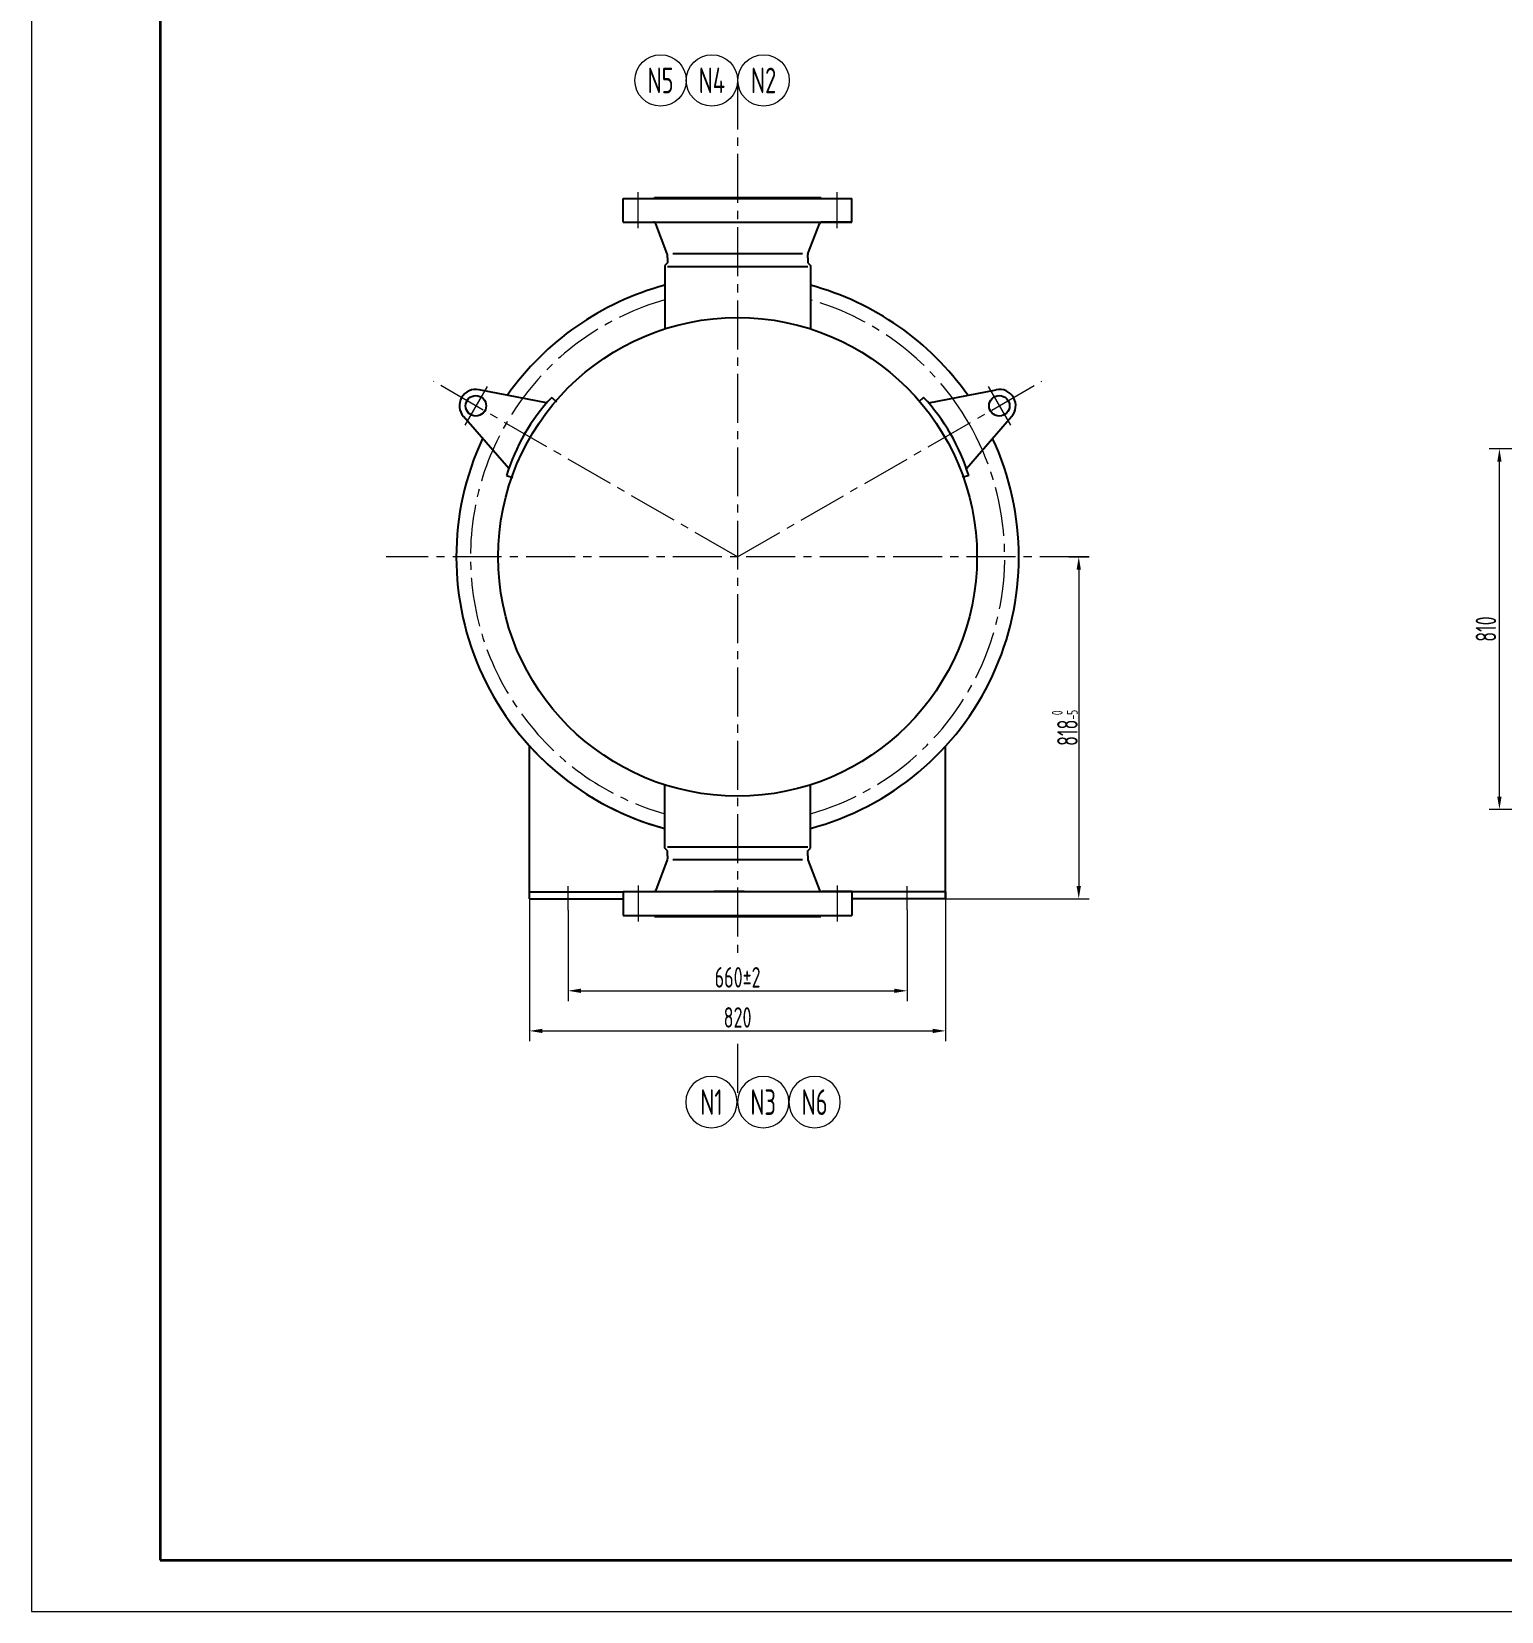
# Model space of a CAD drawing. Header units: millimetres. Extents: x 5765 to 6606, y -201 to 393.
# Drawn here: x 5765 to 6051.1, y -200.6 to 107 of the extents above; entities that cross this region are included whole.
import ezdxf
from ezdxf.enums import TextEntityAlignment as Align

# ---------------------------------------------------------------- set-up
doc = ezdxf.new("R2010")
doc.units = ezdxf.units.MM
doc.linetypes.add('CENTER2', pattern=[28.575, 19.05, -3.175, 3.175, -3.175])
for name, color, linetype, lineweight in [('1粗实线', 7, 'Continuous', 35), ('2细实线', 3, 'Continuous', 13), ('3中心线', 1, 'CENTER2', 13), ('7文本', 2, 'Continuous', 13), ('8标注', 3, 'Continuous', 13), ('9图表', 4, 'Continuous', 13)]:
    doc.layers.add(name, color=color, linetype=linetype, lineweight=lineweight)
doc.styles.add('lanpec', font='bpec_e.shx', dxfattribs={"width": 0.75, "bigfont": 'hztxt.shx'})
doc.styles.add('lanpec-dim', font='bpec_e.shx', dxfattribs={"width": 0.75})
doc.dimstyles.new('lanpec', dxfattribs={"dimtxt": 4, "dimasz": 2.5, "dimexe": 2, "dimexo": 0, "dimtad": 1, "dimdsep": 46, "dimtxsty": 'lanpec-dim', "dimcen": 2.5, "dimclrd": 256, "dimclre": 256, "dimclrt": 256, "dimazin": 0, "dimtfac": 1, "dimtmove": 0, "dimatfit": 3, "dimfxl": 1, "dimlwd": -1, "dimlwe": -1, "dimarcsym": 0})

# ---------------------------------------------------------------- blocks, each defined once
blk = doc.blocks.new('A1')
at = {"layer": '1粗实线'}
blk.add_lwpolyline([(-816, 10), (-10, 10), (-10, 584), (-816, 584)], close=True, dxfattribs=at)
at = {"layer": '9图表'}
blk.add_lwpolyline([(-841, 0), (0, 0), (0, 594), (-841, 594)], close=True, dxfattribs=at)
blk = doc.blocks.new('*D30')
at = {"layer": '8标注', "transparency": 16777216}
for p, q in [((6066.01, 25.82), (6048.75, 25.82)), ((6050.75, -41.91), (6050.75, 23.32)), ((6066.01, -44.41), (6048.75, -44.41))]:
    blk.add_line(p, q, dxfattribs=at)
for points in [[(6050.33, 23.32), (6051.16, 23.32), (6050.75, 25.82)], [(6050.33, -41.91), (6051.16, -41.91), (6050.75, -44.41)]]:
    blk.add_solid(points, dxfattribs=at)
at = {"layer": 'Defpoints', "color": 0, "transparency": 16777216}
for p in [(6050.75, 25.82), (6066.01, 25.82), (6066.01, -44.41)]:
    blk.add_point(p, dxfattribs=at)
at = {"layer": '8标注', "transparency": 16777216, "insert": (6048.12, -9.29), "char_height": 4, "attachment_point": 5, "rotation": 90, "style": 'lanpec-dim'}
blk.add_mtext('810', dxfattribs=at)
blk = doc.blocks.new('*D42')
at = {"layer": '8标注', "transparency": 16777216}
for p, q in [((5869.45, -64.04), (5869.45, -81.72)), ((5935.45, -63.97), (5935.45, -81.72)), ((5871.95, -79.72), (5932.95, -79.72))]:
    blk.add_line(p, q, dxfattribs=at)
for points in [[(5871.95, -79.3), (5871.95, -80.14), (5869.45, -79.72)], [(5932.95, -79.3), (5932.95, -80.14), (5935.45, -79.72)]]:
    blk.add_solid(points, dxfattribs=at)
at = {"layer": 'Defpoints', "color": 0, "transparency": 16777216}
for p in [(5869.45, -64.04), (5935.45, -63.97), (5935.45, -79.72)]:
    blk.add_point(p, dxfattribs=at)
at = {"layer": '8标注', "transparency": 16777216, "insert": (5902.45, -77.1), "char_height": 4, "attachment_point": 5, "style": 'lanpec-dim'}
blk.add_mtext('660%%P2', dxfattribs=at)
blk = doc.blocks.new('*D43')
at = {"layer": '8标注', "transparency": 16777216}
for p, q in [((5861.95, -61.83), (5861.95, -89.53)), ((5942.95, -61.83), (5942.95, -89.53)), ((5864.45, -87.53), (5940.45, -87.53))]:
    blk.add_line(p, q, dxfattribs=at)
for points in [[(5864.45, -87.11), (5864.45, -87.95), (5861.95, -87.53)], [(5940.45, -87.11), (5940.45, -87.95), (5942.95, -87.53)]]:
    blk.add_solid(points, dxfattribs=at)
at = {"layer": 'Defpoints', "color": 0, "transparency": 16777216}
for p in [(5861.95, -61.83), (5942.95, -61.83), (5942.95, -87.53)]:
    blk.add_point(p, dxfattribs=at)
at = {"layer": '8标注', "transparency": 16777216, "insert": (5902.45, -84.91), "char_height": 4, "attachment_point": 5, "style": 'lanpec-dim'}
blk.add_mtext('820', dxfattribs=at)
blk = doc.blocks.new('*D44')
at = {"layer": '8标注', "transparency": 16777216}
for p, q in [((5966.96, 4.77), (5970.86, 4.77)), ((5968.86, 2.27), (5968.86, -59.33)), ((5942.95, -61.83), (5970.86, -61.83))]:
    blk.add_line(p, q, dxfattribs=at)
for points in [[(5968.44, 2.27), (5969.28, 2.27), (5968.86, 4.77)], [(5968.44, -59.33), (5969.28, -59.33), (5968.86, -61.83)]]:
    blk.add_solid(points, dxfattribs=at)
at = {"layer": 'Defpoints', "color": 0, "transparency": 16777216}
for p in [(5966.96, 4.77), (5942.95, -61.83), (5968.86, -61.83)]:
    blk.add_point(p, dxfattribs=at)
at = {"layer": '8标注', "transparency": 16777216, "insert": (5966.14, -28.53), "char_height": 4, "attachment_point": 5, "rotation": 90, "style": 'lanpec-dim'}
blk.add_mtext('818{\\H0.525x;\\S 0^ -5;}', dxfattribs=at)
blk = doc.blocks.new('管口号')
at = {"layer": '2细实线'}
blk.add_circle((0, 5), 5, dxfattribs=at)
at = {"layer": '7文本', "style": 'lanpec', "width": 0.75}
blk.add_attdef('N', text='', height=5, dxfattribs=at).set_placement((0, 5), align=Align.MIDDLE_CENTER)

msp = doc.modelspace()

# ---------------------------------------------------------------- linework, layer by layer
for p, q in [((5880.2, 74.571), (5924.7, 74.571)), ((5880.2, 69.961), (5880.2, 74.571)), ((5886.26, 74.771), (5918.64, 74.771)), ((5886.26, 74.571), (5886.26, 74.771)), ((5918.64, 74.571), (5918.64, 74.771)), ((5924.7, 69.961), (5924.7, 74.571)), ((5880.2, 69.961), (5924.7, 69.961)), ((5880.2, 69.961), (5886.056, 69.961)), ((5888.767, 63.757), (5886.523, 69.639)), ((5916.133, 63.757), (5918.377, 69.639)), ((5924.7, 69.961), (5918.844, 69.961)), ((5888.8, 62.01), (5888.266, 61.475)), ((5888.8, 62.971), (5888.8, 63.579)), ((5888.8, 62.971), (5888.8, 62.01)), ((5902.45, 63.771), (5889.821, 63.771)), ((5915.079, 63.771), (5902.45, 63.771)), ((5916.1, 62.971), (5916.1, 63.579)), ((5916.1, 62.971), (5916.1, 62.01)), ((5916.1, 62.01), (5916.634, 61.475)), ((5888.266, 61.475), (5888.266, 49.16)), ((5902.45, 61.274), (5888.8, 61.274)), ((5916.1, 61.274), (5902.45, 61.274)), ((5916.634, 61.475), (5916.634, 49.16)), ((5865.253, 34.729), (5852.128, 37.321)), ((5939.647, 34.729), (5952.772, 37.321)), ((5866.262, 35.819), (5867.195, 34.943)), ((5938.638, 35.819), (5937.705, 34.943)), ((5857.906, 22.005), (5849.099, 32.075)), ((5946.994, 22.005), (5955.801, 32.075)), ((5857.468, 20.586), (5858.693, 20.216)), ((5947.432, 20.586), (5946.207, 20.216)), ((5861.95, -61.829), (5861.95, -32.071)), ((5942.95, -61.829), (5942.95, -32.071)), ((5888.266, -51.934), (5888.266, -39.618)), ((5916.634, -51.934), (5916.634, -39.618)), ((5888.8, -52.468), (5888.266, -51.934)), ((5916.1, -51.733), (5888.8, -51.733)), ((5916.1, -52.468), (5916.634, -51.934)), ((5888.767, -54.215), (5886.523, -60.098)), ((5888.8, -53.429), (5888.8, -52.468)), ((5888.8, -53.429), (5888.8, -54.037)), ((5915.079, -54.229), (5889.821, -54.229)), ((5916.1, -53.429), (5916.1, -52.468)), ((5916.1, -53.429), (5916.1, -54.037)), ((5916.133, -54.215), (5918.377, -60.098)), ((5861.95, -60.429), (5880.2, -60.429)), ((5880.2, -60.419), (5924.7, -60.419)), ((5880.2, -60.419), (5880.2, -65.029)), ((5880.2, -60.419), (5886.056, -60.419)), ((5903.705, -60.419), (5897.849, -60.419)), ((5924.7, -60.419), (5918.844, -60.419)), ((5924.7, -60.419), (5924.7, -65.029)), ((5942.95, -60.429), (5924.7, -60.429)), ((5942.95, -60.429), (5942.95, -61.829)), ((5861.95, -61.829), (5880.2, -61.829)), ((5861.95, -61.829), (5880.2, -61.829)), ((5942.95, -61.829), (5924.7, -61.829)), ((5942.95, -61.829), (5924.7, -61.829)), ((5880.2, -65.029), (5924.7, -65.029)), ((5886.26, -65.029), (5886.26, -65.229)), ((5886.26, -65.229), (5918.64, -65.229)), ((5897.645, -65.029), (5897.645, -65.229)), ((5918.64, -65.029), (5918.64, -65.229))]:
    msp.add_line(p, q)
for centre, radius in [((5902.45, 4.771), 46.6), ((5851.508, 34.182), 2), ((5953.392, 34.182), 2)]:
    msp.add_circle(centre, radius)
for centre, radius, start, end in [((5886.056, 69.461), 0.5, 20.88476, 90), ((5918.844, 69.461), 0.5, 90, 159.11524), ((5888.3, 63.579), 0.5, 0, 20.88476), ((5916.6, 63.579), 0.5, 159.11524, 180), ((5902.45, 4.771), 54.75, 105.01487, 144.92537), ((5902.45, 4.771), 54.75, 35.07463, 74.98513), ((5851.508, 34.182), 3.2, 78.82881, 221.17119), ((5953.392, 34.182), 3.2, 318.82881, 101.17119), ((5894.379, 9.431), 38.56, 136.81633, 163.18367), ((5910.521, 9.431), 38.56, 16.81633, 43.18367), ((5902.45, 4.771), 54.75, 155.07463, 254.98513), ((5902.45, 4.771), 54.75, 285.01487, 24.92537), ((5902.45, 4.771), 54.75, 215.07463, 254.98513), ((5888.3, -54.037), 0.5, 339.11524, 0), ((5916.6, -54.037), 0.5, 180, 200.88476), ((5886.056, -59.919), 0.5, 270, 339.11524), ((5918.844, -59.919), 0.5, 200.88476, 270)]:
    msp.add_arc(centre, radius, start, end)
at = {"layer": '3中心线', "ltscale": 0.5}
for p, q in [((5902.45, 97.531), (5902.45, -73.46)), ((5883.08, 68.771), (5883.08, 75.761)), ((5921.82, 68.771), (5921.82, 75.761)), ((5902.45, 4.771), (5843.235, 38.958)), ((5853.68, 37.944), (5849.336, 30.42)), ((5902.45, 4.771), (5961.665, 38.958)), ((5951.22, 37.944), (5955.564, 30.42)), ((5970.825, 4.771), (5834.075, 4.771)), ((5869.45, -64.037), (5869.45, -59.355)), ((5883.08, -59.229), (5883.08, -66.219)), ((5921.82, -59.229), (5921.82, -66.219)), ((5935.45, -63.966), (5935.45, -59.355)), ((5902.444, -90.06), (5902.439, -101.4))]:
    msp.add_line(p, q, dxfattribs=at)
for start, end in [(105.82919, 254.17081), (30, 74.17081), (285.82919, 30)]:
    msp.add_arc((5902.45, 4.771), 52, start, end, dxfattribs=at)

# ---------------------------------------------------------------- block references
at = {"layer": '2细实线'}
msp.add_blockref('A1', (6606.028, -200.559), dxfattribs=at)
at = {"layer": '8标注'}
for p, values in [((5887.45, 92.531), {'N': 'N5'}), ((5897.45, 92.531), {'N': 'N4'}), ((5907.51, 92.531), {'N': 'N2'})]:
    msp.add_blockref('管口号', p, dxfattribs=at).add_auto_attribs(values)
ref = msp.add_blockref('管口号', (5897.36, -96.4), dxfattribs=dict(at, xscale=-1, rotation=180))
ref.add_attrib('N', 'N1', dxfattribs={"layer": '7文本', "height": 5, "style": 'lanpec', "width": 0.75}).set_placement((5897.36, -101.4), align=Align.MIDDLE_CENTER)
ref = msp.add_blockref('管口号', (5907.439, -96.4), dxfattribs=dict(at, xscale=-1, rotation=180))
ref.add_attrib('N', 'N3', dxfattribs={"layer": '7文本', "height": 5, "style": 'lanpec', "width": 0.75}).set_placement((5907.439, -101.4), align=Align.MIDDLE_CENTER)
ref = msp.add_blockref('管口号', (5917.439, -96.4), dxfattribs=dict(at, xscale=-1, rotation=180))
ref.add_attrib('N', 'N6', dxfattribs={"layer": '7文本', "height": 5, "style": 'lanpec', "width": 0.75}).set_placement((5917.439, -101.4), align=Align.MIDDLE_CENTER)

# ---------------------------------------------------------------- dimensions: what is measured, and where the dimension line sits
for base, p1, p2, text, picture, middle in [((6050.747, 25.825), (6066.007, -44.409), (6066.007, 25.825), '810', '*D30', (6048.122, -9.292)), ((5968.86, -61.829), (5966.96, 4.771), (5942.95, -61.829), '818{\\H0.525x;\\S 0^ -5;}', '*D44', (5966.135, -28.529))]:
    dim = msp.add_linear_dim(base=base, p1=p1, p2=p2, angle=90, text=text, dimstyle='lanpec', dxfattribs=at)
    dim.commit()
    dim.dimension.update_dxf_attribs({"geometry": picture, "text_midpoint": middle})
for base, p1, p2, text, picture, middle in [((5942.95, -87.53), (5861.95, -61.829), (5942.95, -61.829), '820', '*D43', (5902.45, -84.905)), ((5935.45, -79.72), (5869.45, -64.037), (5935.45, -63.966), '660%%P2', '*D42', (5902.45, -77.095))]:
    dim = msp.add_linear_dim(base=base, p1=p1, p2=p2, text=text, dimstyle='lanpec', dxfattribs=at)
    dim.commit()
    dim.dimension.update_dxf_attribs({"geometry": picture, "text_midpoint": middle})

doc.saveas('drawing.dxf')
